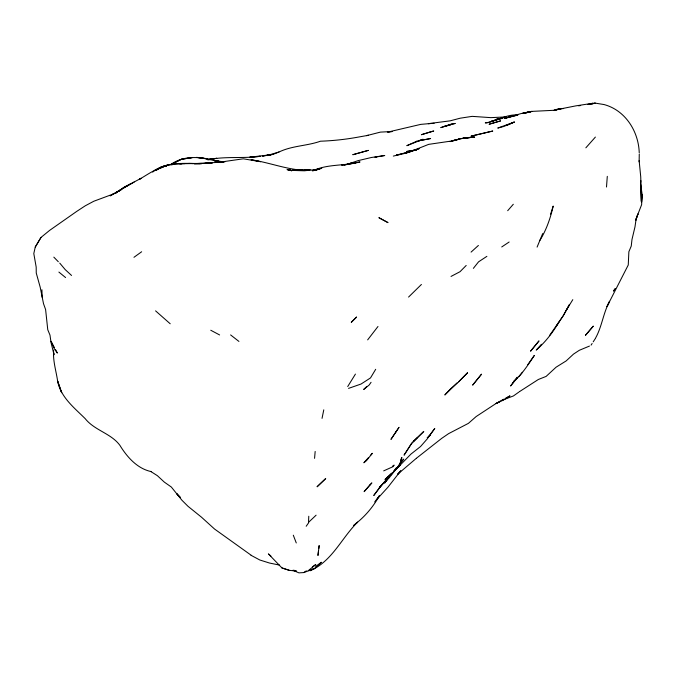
<?xml version="1.0" encoding="UTF-8"?>
<svg xmlns="http://www.w3.org/2000/svg" width="676" height="676" viewBox="0 0 676 676"><rect width="100%" height="100%" fill="white"/><g stroke="black" fill="none" stroke-linecap="round" stroke-linejoin="round"><path stroke-width="1.01" d="M639.133 161.826L639.268 154.06M639.133 160.609L640.738 176.842L641.355 200.916M316.106 515.18L308.51 522.379L308.78 516.244M607.293 176.351L606.499 187.015M640.933 180.686L640.527 183.517L642.2 194.857L641.608 204.727L636.158 218.728L635.93 220.182L637.941 213.937L636.158 218.728L634.984 226.874L631.984 239.481L631.249 246.064L628.866 251.742L628.257 265L606.963 306.642L609.591 301.293C603.254 312.92 601.995 326.567 595.59 338.008M641.642 201.963L642.2 194.857M314.56 458.345L315.168 451.467M318.54 550.534L317.957 555.495L319.165 545.532L318.785 548.532M322.038 418.368L323.779 409.842M641.287 201.744L640.527 183.517M134.152 182.055L112.824 194.198L113.407 193.97L93.77 201.254L85.244 205.808L76.701 211.411L49.627 230.381L40.999 237.428L35.253 247.036L33.8 253.551L36.183 267.096L36.25 273.011L40.171 287.123L43.517 303.701L45.605 309.54L47.759 329.727L49.982 335.093L51.063 342.707L54.029 354.748L53.869 352.897M537.09 247.103L542.693 233.575M400.437 460.305L401.874 457.508C400.386 467.437 391.818 473.192 385.016 479.504L391.556 473.192M539.887 240.386C546.453 229.832 550.45 218.128 553.196 206.079L550.602 214.174M566.142 310.461L572.8 299.654M396.153 468.012L393.745 471.087M40.999 237.428L35.253 247.036M375.687 369.299L370.507 377.918L361.043 384.036L348.546 388.379M347.717 386.545L355.432 374.09M591.069 345.14L592.134 343.493M593.198 341.853L595.328 338.566M556.255 326.17L563.269 315.7L569.378 304.69L563.269 315.7L549.47 335.634M558.841 322.224C552.731 332.66 545.321 342.166 536.22 350.084L541.451 344.27M387.576 478.633L384.644 483.07L389.41 476.597M371.065 382.303L369.155 385.033L363.688 389.46L366.637 386.596M374.698 501.947L379.363 495.77C373.752 505.859 366.51 514.749 357.646 522.134C341.481 538.045 332.212 561.291 310.149 570.747L312.549 568.922M306.177 526.266L308.678 522.725M527.795 364.643L534.344 355.424C528.184 364.694 522.168 374.183 513.735 381.61L517.14 377.969L510.583 385.988L517.25 377.174M512.814 382.87L514.656 380.318M367.651 339.884L377.977 326.5M473.361 268.364L478.549 261.84L486.889 256.348M388.692 477.433L384.754 482.36L387.348 479.183M399.922 465.206L398.24 467.293L400.184 465.063M518.898 376.549L522.413 372.282M390.948 474.738L392.063 473.386M585.855 147.824L595.387 137.076M507.684 210.709L513.312 204.262M376.709 499.53L387.914 487.252L400.784 470.766L397.564 474.315L416.315 458.328M368.428 457.669L363.865 462.773L366.51 460.626L372.341 453.3L370.38 455.48M385.692 480.56L379.261 487.582L389.182 477.856L403.69 459.114L399.727 463.457M383.951 482.495L387.449 478.616M400.074 465.105L390.736 475.034M413.695 441.175L411.557 443.473L404.147 455.016L411.557 443.473L423.784 431.432L413.695 441.175L417.616 437.372M408.566 297.077L421.418 284.469M466.195 265.465L460.043 271.693L451.019 276.433M478.405 245.456L471.079 252.106M393.702 471.721L410.974 454.078L420.523 446.549L427.029 439.155L434.778 428.457L428.516 436.772L430.198 435.192L427.207 437.625M308.248 570.671L315.81 564.519L312.371 566.818M355.466 523.883L357.646 522.134L353.514 525.429M416.56 458.134L441.732 438.344L448.61 433.637L468.409 423.362L476.166 416.543L495.702 403.707M315.743 566.496L321.337 562.246L314.374 568.668L303.752 572.572L298.944 572.868L292.911 570.299M505.563 398.232L509.966 395.857L503.485 400.048L495.854 403.597L501.161 400.606M133.958 257.311L141.647 251.759M518.957 392.021L513.439 395.942L502.006 400.302M152.632 172.093C169.668 158.657 192.719 165.595 212.416 162.662M501.727 246.96L509.146 242.008M303.752 572.572L306.338 570.848M156.553 170.132L161.471 166.879L174.273 163.609L171.374 164.64M519.481 391.641L538.333 379.49L546.115 376.414L556.086 367.195L566.15 360.925L573.51 354.106L579.324 350.286L589.472 346.07M392.629 466.077L394.125 465.13L393.018 466.677L383.689 470.868M115.723 193.099L117.48 192.035M119.238 190.962L121.004 189.897L119.204 190.902M110.222 195.913L117.404 191.899M170.665 164.572C185.528 153.849 204.313 157.474 220.655 161.86L213.853 160.558L224.787 161.961M170.724 164.682L181.329 159.282L192.178 157.618L181.329 159.282L170.69 164.733M131.22 183.475L123.193 187.852L115.993 192.812L127.096 185.756L123.193 187.852L141.107 178.27L139.45 179.301C148.145 174.129 156.874 167.969 166.803 165.628M158.556 168.882L154.753 170.504L161.471 166.879L166.617 165.755M502.04 400.133L503.806 399.178M154.753 170.504L168.054 164.817L173.935 164.217M495.854 403.597L499.285 402M506.586 125.457L514.343 122.043L497.756 128.06L503.747 126.496M160.457 168.071L168.054 164.817M504.524 126.167L514.343 122.043M388.37 132.099L392.274 131.516L380.453 132.107L366.637 135.639L368.361 135.293L355.931 137.515C344.228 139.552 332.364 140.794 320.492 141.208C306.972 146.008 292.201 145.636 279.078 151.973L266.859 155.607L273.577 154.263L262.499 156.063L270.806 154.753L249.74 157.187L260.26 156.317C242.87 158.708 225.083 156.08 207.887 159.756M274.118 153.967L278.977 152.007M497.468 119.542L488.233 122.601M554.024 110.374L558.401 108.76L563.623 108.557M291.449 170.69L288.652 169.845L291.711 170.606L288.779 170.31L304.42 170.791L319.233 169.152L313.106 170.639C327.961 163.795 344.523 166.102 360.029 161.953L347.185 164.217L352.618 162.73L346.796 164.564M344.608 165.223L358.077 160.643L371.445 157.483L384.762 155.505L379.371 156.469M313.106 170.639L314.323 170.259M589.159 104.467L595.252 103.132L604.006 104.543C625.376 110.239 638.6 131.414 639.234 152.81M498.415 119.187L501.71 118.165L491.46 121.156L502.023 118.401M451.796 124.283L440.777 127.629L451.078 124.147L455.269 123.446L444.36 126.437L451.864 124.249M554.126 110.543L561.731 108.456L558.908 109.242M453.047 140.912L459.443 139.045L451.652 141.005L428.685 144.36L412.571 150.731L416.509 149.869M554.21 110.551L556.086 110.027M403.293 153.579L410.18 151.661L396.415 155.049L401.434 154.12M316.3 169.938L319.233 169.135M517.537 115.123L504.786 118.283L521.179 113.543L531.919 111.456L522.852 113.171L531.437 111.405L553.365 110.332L575.876 105.862L593.173 103.208L588.281 104.501M515.518 115.554L504.786 118.283M315.278 170.014L319.097 169.034L312.27 170.682M502.581 117.945L506.07 117.075M510.701 115.934L512.704 115.444L510.777 115.909M321.463 168.375L317.83 169.237L321.759 168.349M450.132 141.605L452.075 141.14M393.322 156.088L406.42 153.029L419.145 148.669L405.093 153.334M592.286 103.791L595.252 103.132L591.39 103.825M171.763 164.64L173.825 164.192L171.036 164.64M312.346 170.791L314.323 170.369M387.356 132.192L420.759 124.376L431.626 123.421M171.814 164.598L173.825 164.192M162.789 166.448L166.837 165.671M171.89 164.699L173.909 164.31M376.532 156.891L374.926 157.178L378.501 156.612M502.057 118.241L496.387 119.255L501.507 118.469M587.52 104.518L589.455 104.172M416.509 149.819L406.597 151.492L415.875 150.055M345.58 164.538L341.71 165.121L355.356 163.077M212.315 158.961L216.759 158.302L207.363 159.595M578.588 105.836L580.642 105.532M212.788 158.944L207.743 159.604L213.312 159.697L207.414 159.485M184.903 163.617L174.822 163.803L197.105 163.516L218.694 162.333L243.318 158.809L260.632 161.699L251.075 159.756C268.744 162.384 285.652 169.203 303.566 170.335L299.781 170.166M210.059 163.237L212.095 163.077M204.836 163.271L212.332 162.696M171.205 164.598L174.366 164.378M517.9 115.038C506.248 113.94 496.454 121.562 485.275 122.888L487.379 122.804M431.246 123.48L428.356 123.649L450.089 120.852L460.195 118.199L472.169 116.365L490.894 117.641L506.299 116.897M218.694 162.333L223.283 162.113L216.109 162.443M304.42 170.014L310.149 169.761L297.955 170.022M432.463 123.387L434.127 123.311M179.791 163.938L181.734 163.871M201.541 163.415L191.823 163.55L195.423 163.507M194.494 163.938L201.38 163.82M188.638 163.406L200.028 163.634M292.894 169.718L296.933 170.039M214.393 160.88L223.41 161.834M270.932 556.078L268.397 553.898L281.96 567.95L289.362 570.358L296.426 571.085L293.688 570.181M220.959 162.527L216.996 162.02L220.68 162.536M221.28 161.927L218.23 161.412L222.48 162.257M222.362 162.223L218.23 161.412L221.677 162.088L220.283 161.775M279.492 565.085L269.496 563.032L259.804 559.99L251.083 555.326M291.779 170.589L287.03 169.591L291.863 170.698M281.96 567.95L289.362 570.358M378.881 217.68L388.024 222.624L379.168 217.866M210.751 330.243L219.615 334.95M251.489 555.469L214.546 529.029L201.532 517.225L187.996 506.299L181.937 500.248L171.349 487.041L164.327 482.115L157.398 475.693L150.68 471.417L151.373 471.637C137.312 468.705 127.054 457.044 119.88 445.315C111.033 433.316 94.479 430.426 85.176 418.63C74.233 407.746 60.696 397.184 57.646 381.163C56.125 370.82 52.762 360.714 53.632 350.126M230.609 334.924L238.924 341.422M58.888 272.073L65.589 277.557M170.208 323.779L155.573 310.859M71.538 275.462L65.192 269.589L59.758 263.116M180.027 497.206L176.63 493.548L180.12 497.164M53.827 257.134L58.297 261.722M54.435 347.625L51.021 341.304L54.241 348.622L57.359 353.049L55.407 349.433M293.3 535.198L296.274 542.946M41.92 289.742L42.132 297.22M356.489 317.12L351.326 322.258L356.489 317.12M395.882 431.981L390.956 439.366L399.034 427.325L395.882 431.981M378.839 488.604L373.76 495.491L381.855 484.819L378.839 488.604M615.177 288.762L613.538 290.95L615.177 288.762M593.224 326.221L585.484 335.271L593.224 326.221M481.456 374.25L472.752 385.007L481.456 374.25M538.907 341.025L530.668 351.072L538.907 341.025M370.051 484.819L364.11 491.663L371.868 482.892L370.051 484.819M450.63 388.81L444.816 394.97L457.475 382.709L450.63 388.81M467.471 372.831L458.421 382.041L467.471 372.831M325.655 478.6L317.154 486.712L325.655 478.6M416.729 141.233L406.825 145.678L423.117 139.273L418.393 140.811L430.612 138.529L416.729 141.233M368.293 150.393L352.914 154.686L368.293 150.393M500.51 120.919L489.23 124.198L500.51 120.919M429.26 132.276L421.376 134.71L433.738 130.983L429.26 132.276M528.108 112.25L523.858 113.509L531.437 111.405L528.108 112.25M460.871 138.597L451.847 140.912L465.316 137.752L474.662 137.059L460.871 138.597M492.669 131.059L471.18 136.121L492.669 131.059M469.828 137.515L462.646 138.369L473.969 137.067L469.828 137.515M203.459 158.26L196.64 157.381L207.532 159.004L203.459 158.26M61.634 392.646L57.646 381.163L61.634 392.646"/></g></svg>
